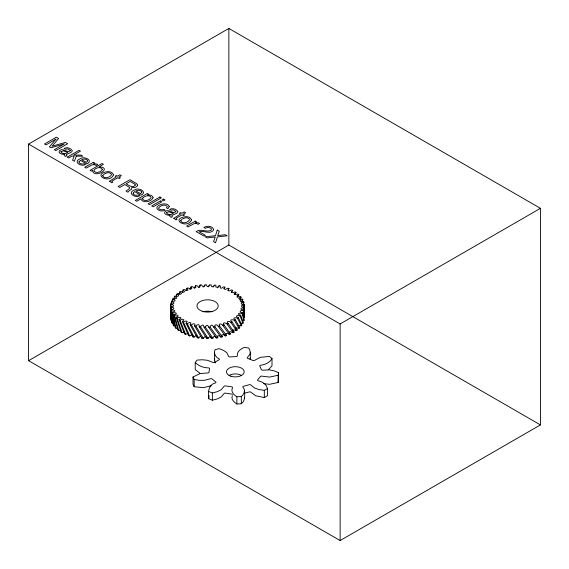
<?xml version="1.0" encoding="UTF-8"?>
<svg xmlns="http://www.w3.org/2000/svg" width="569" height="569" viewBox="0 0 569 569"><rect width="100%" height="100%" fill="white"/><g stroke="black" fill="none" stroke-linecap="round" stroke-linejoin="round"><path stroke-width="0.85" d="M206.234 337.253C204.712 334.7 203.83 339.601 202.016 338.384L194.555 325.873C196.241 323.078 192.493 323.327 191.426 325.098L190.16 324.728L190.892 322.865L189.484 322.452L187.229 323.718L186.063 323.256L187.215 321.464L185.907 320.952L183.389 322.04L182.336 321.492L183.879 319.799L182.699 319.195L179.953 320.084L179.036 319.458L180.978 318.035L180.131 317.267L176.995 317.886L176.226 317.196C180.423 315.987 177.051 314.18 174.555 315.482L173.95 314.742C178.574 313.54 175.601 312.118 172.684 312.914L172.251 312.139C176.867 311.414 174.768 309.557 171.411 310.226L171.148 309.422C175.309 309.493 174.413 306.783 170.75 307.466L170.679 306.655C174.591 307.082 174.69 304.323 170.721 304.685L170.828 303.867C174.448 304.586 175.408 302.018 171.319 301.919L171.618 301.122C174.882 301.84 177.172 300.048 172.542 299.223L173.012 298.455C175.842 299.358 178.965 297.95 174.356 296.648L175.003 295.923C177.414 297.246 180.899 295.524 176.746 294.23L177.549 293.554L180.558 294.258L181.539 293.462L179.662 292.004L180.608 291.399L183.431 292.324L184.576 291.684L183.047 290.026L184.121 289.493L186.824 290.595L188.019 290.005L186.86 288.319L188.047 287.871L190.473 289.173L191.789 288.668L191.02 286.911L192.294 286.556L194.413 288.028L195.828 287.63L195.466 285.83L196.81 285.574C197.934 286.193 198.261 288.028 199.904 286.996C200.203 286.235 199.527 284.272 201.511 284.941C204.193 289.486 203.987 284.614 206.305 284.671C207.514 289.073 209.228 284.607 211.127 284.756C210.758 287.452 213.908 287.231 214.506 285.041L215.886 285.211L215.85 287.025L217.337 287.338L219.172 285.745L220.509 286.015L220.103 287.878L221.462 288.234L223.638 286.797L224.897 287.167L224.051 288.917L225.345 289.436L227.835 288.17L229.001 288.632L227.849 290.425L229.151 290.937L231.675 289.856L232.728 290.403L231.192 292.573M243.824 315.062L244.343 307.21C240.459 307.495 240.459 304.828 244.386 305.24L244.314 304.422C240.651 305.105 239.748 302.402 243.916 302.466L243.653 301.67C240.296 302.338 238.198 300.482 242.814 299.756L242.38 298.981C239.464 299.849 236.491 298.355 241.114 297.153L240.502 296.413C237.956 297.701 234.784 295.958 238.838 294.699L238.07 294.009L234.933 294.628L234.079 293.86L236.028 292.43L235.111 291.812C233.269 293.291 229.343 292.473 232.728 290.403M232.415 394.466A1.238 0.711 0 0 0 231.419 394.047L225.694 393.165A1.238 0.711 0 0 0 224.065 393.528L221.17 397.02L217.194 398.94L212.365 400.192L208.716 398.72C207.948 392.717 208.105 384.488 215.573 382.866A1.238 0.711 0 0 0 215.594 381.856L212.201 379.054A1.238 0.711 0 0 0 210.551 378.726L204.442 380.327L199.257 380.32L194.164 379.495L193.012 377.005L200.032 373.584L207.863 372.944A1.238 0.711 0 0 0 209.008 372.176L209.527 368.769A1.238 0.711 0 0 0 208.631 367.908C203.674 367.752 198.595 366.223 195.224 362.417L197.109 360.085L202.365 359.772L207.479 360.284L213.012 362.481A1.238 0.711 0 0 0 214.733 362.318L218.923 359.9A1.238 0.711 0 0 0 219.2 358.904C215.644 357.346 213.354 353.449 215.046 349.722L219.086 348.641L223.461 350.355L226.803 352.645L228.596 356.379A1.238 0.711 0 0 0 230.096 356.891L236 356.599A1.238 0.711 0 0 0 237.316 355.938C236.604 351.386 240.907 348.953 244.357 347.36L248.667 348.029L249.499 349.43L250.324 352.247L250.324 359.473L250.104 358.193M208.716 398.72L209.108 395.668M250.324 352.247L249.926 354.373L247.337 357.488A1.238 0.711 0 0 0 247.906 358.442L252.757 360.397A1.238 0.711 0 0 0 254.507 360.383L260.389 357.332L269.45 356.429L272.003 358.534L272.003 365.76L268.575 369.615M171.034 317.815L170.664 317.737L170.992 309.828M171.212 304.557L171.319 301.919M194.555 325.873L195.892 326.151C196.753 324.195 200.167 323.875 199.171 326.684L206.824 338.619C208.787 338.605 210.011 334.288 211.64 338.491C213.965 338.327 213.325 333.761 216.391 338L217.756 337.787L217.714 335.874L219.236 335.646L220.985 337.154L222.294 336.841L221.818 334.949L223.276 334.608L225.352 335.966L226.576 335.561L219.598 326.065C218.055 323.256 221.739 323.533 222.763 325.333L229.414 334.465L230.537 333.967L229.151 332.339L230.26 331.691L233.105 332.673L234.101 332.09L228.205 323.576C225.466 321.101 229.428 320.845 230.936 322.395L236.355 330.61L237.216 329.963L232.017 321.869C228.582 319.742 232.735 318.996 234.456 320.496L239.108 328.327L239.812 327.616L235.402 319.885C231.683 318.107 235.41 316.94 237.515 318.341L238.319 317.666C234.307 316.321 237.593 314.664 240.061 315.973L240.701 315.247C236.099 313.946 239.222 312.537 242.053 313.441L242.522 312.666C238.333 312.175 240.196 309.806 243.447 310.774L243.745 309.97C239.25 309.621 240.516 307.559 244.229 308.021M244.343 307.21L244.179 314.956M272.003 358.534C269.734 362.787 264.998 364.686 260.453 365.291A1.238 0.711 0 0 0 259.834 366.23L261.363 369.537A1.238 0.711 0 0 0 262.722 370.17L269.407 369.864L274.279 370.896L278.568 372.688L278.184 375.248L269.557 377.083L261.818 376.137A1.238 0.711 0 0 0 260.289 376.628L257.785 379.722A1.238 0.711 0 0 0 258.113 380.718C262.217 381.678 266.512 384.068 267.458 388.52L264.308 390.341L259.18 389.594L254.684 388.101L250.787 384.95A1.238 0.711 0 0 0 249.066 384.758L243.703 386.202A1.238 0.711 0 0 0 242.849 387.084C245.908 390.114 244.158 394.246 241.313 396.536L236.875 396.757C233.781 394.886 230.409 391.55 232.522 387.603A1.238 0.711 0 0 0 231.419 386.82L225.694 385.938A1.238 0.711 0 0 0 224.065 386.301L221.17 389.793L217.194 391.714L212.365 392.966L208.716 391.493M244.528 390.839C244.741 395.313 245.452 400.711 241.313 403.762L236.875 403.983C234.2 402.219 230.623 399.346 232.372 395.69M170.664 317.737L170.977 311.656M171.454 303.754L171.618 301.122M196.056 335.618L194.079 337.154L192.77 336.841L192.941 335.874M215.402 362.937L214.677 361.272L214.641 358.413M172.357 300.973L172.542 299.223M243.859 308.725L244.386 305.24M263.461 383.627L269.557 384.31L278.184 382.475L278.568 372.688M173.922 299.244L174.356 296.648M243.866 306.762L244.314 304.422M170.885 314.956L171.07 314.145M242.337 320.667L243.994 320.511L244.179 319.707L242.522 312.666M176.354 295.93L176.746 294.23M222.294 336.841L214.947 326.805C214.079 324.01 217.436 324.316 218.254 326.322L225.352 335.966M243.233 304.835L243.916 302.466M178.922 294.514L179.662 292.004M192.016 334.6L189.712 335.966L188.552 335.333M243.141 303.256L243.653 301.67M182.18 292.473L183.047 290.026M241.818 302.182L242.814 299.756M185.878 290.695L186.86 288.319M240.523 323.213L242.963 323.235L243.326 322.445L240.701 315.247M189.939 289.208L191.02 286.911M239.947 299.415L241.114 297.153M199.171 326.684L200.558 326.855C200.729 325.767 203.225 324.01 203.531 325.745C204.427 329.636 205.807 324.543 207.777 325.404C209.997 331.08 210.722 321.186 213.553 326.955L220.985 337.154M194.235 288.17L195.466 285.83M188.019 333.27L185.65 334.465L184.648 333.747M198.823 287.338L200.117 285.09M237.117 297.559L238.838 294.699M203.56 286.854L204.897 284.713M208.275 286.868L209.719 284.692M234.656 294.5L236.028 292.43M213.062 287.103L214.022 285.73M238.127 325.525L241.327 325.852L241.868 325.098L238.319 317.666M217.664 287.829L219.172 285.745M227.97 290.048L229.001 288.632M223.88 288.554L224.897 287.167M184.05 331.947L181.959 332.673L181.134 331.883M180.949 330.056L178.709 330.61L178.069 329.771M190.16 324.728L197.308 337.787L198.673 338L200.288 336.329M177.585 328.1L175.956 328.327L175.508 327.445M232.408 330.454L233.532 329.814L236.355 330.61M234.456 320.496L235.402 319.885M28.578 144.085L228.866 28.45L540.422 208.325L540.422 424.915L340.134 540.55L28.578 360.675L28.578 144.085L340.134 323.96L540.422 208.325M28.578 360.675L228.866 245.04L540.422 424.915M244.471 393.222L249.066 391.984A1.238 0.711 0 0 1 250.787 392.176L255.659 395.768L264.308 397.567L267.458 395.747L267.458 388.52M235.922 327.808L239.108 328.327M230.936 322.395L232.017 321.869M172.499 323.256L172.066 322.31M230.537 333.967L224.044 324.984C221.81 322.289 225.793 322.36 227.017 324.024L228.205 323.576M222.763 325.333L224.044 324.984M170.664 316.919L171.034 316.841M244.023 317.815L244.4 316.919L243.745 309.97M218.254 326.322L219.598 326.065M213.553 326.955L214.947 326.805M175.408 325.752L173.737 325.852L173.196 325.098L171.148 309.422M170.828 303.867L170.885 319.707L171.461 320.56M193.012 377.005L193.012 384.231L194.164 386.721L203.211 387.66L210.551 385.953A1.238 0.711 0 0 1 211.177 385.882M244.023 316.841L244.4 316.919M229.414 334.465C228.062 332.865 223.951 332.993 226.576 335.561M232.422 330.639L234.101 332.09M199.755 373.086L195.224 369.644L195.224 362.417M235.694 328.861L237.216 329.963M210.167 327.182L217.756 337.787M208.752 327.225L216.391 338M227.017 324.024L233.105 332.673M205.345 327.203L213.048 338.384M203.937 327.139L211.64 338.491M200.558 326.855L208.24 338.619M206.824 338.619L206.348 337.687M195.892 326.151L203.418 338.491M191.426 325.098L198.673 338M187.229 323.718L194.079 337.154M237.515 318.341L241.327 325.852M186.063 323.256L192.77 336.841M183.389 322.04L189.712 335.966M182.336 321.492L188.481 335.561M240.061 315.973L242.963 323.235M179.953 320.084L185.65 334.465M179.036 319.458L184.527 333.967M202.016 338.384L201.753 337.424M176.995 317.886L181.959 332.673M176.226 317.196L180.963 332.09M242.053 313.441L243.994 320.511M174.555 315.482L178.709 330.61M173.95 314.742L177.848 329.963M172.684 312.914L175.956 328.327M172.251 312.139L175.245 327.616M244.464 397.631L244.528 398.065M171.411 310.226L173.737 325.852M197.308 337.787L197.258 336.82M243.447 310.774L244.4 317.737M170.75 307.466L172.101 323.235M170.679 306.655L171.738 322.445M170.721 304.685L171.07 320.511M340.134 323.96L340.134 540.55M278.184 375.248L278.184 382.475M264.308 390.341L264.308 397.567M241.313 396.536L241.313 403.762M236.875 396.757L236.875 403.983M228.866 28.45L228.866 245.04M214.513 352.766L214.513 359.992M212.365 392.966L212.365 400.192M194.164 379.495L194.164 386.721M203.105 311.769A10.619 6.131 0 0 1 212.081 311.769M229.072 375.405A8.848 5.107 0 0 1 241.583 375.405M169.263 206.618L167.919 208.667L166.511 207.849L167.25 206.746L167.044 206.17C164.619 203.958 160.486 205.437 158.772 207.827A2.518 1.451 0 0 0 159.114 208.987L161.589 209.847L163.836 209.392L165.245 210.21L163.331 210.822A4.189 2.418 0 0 1 160.657 210.864C149.412 207.607 166.667 199.762 169.263 206.618M109.611 181.177L111.709 182.827L112.854 182.165L111.844 181.511L112.143 180.985L117.783 177.734L119.163 178.531L120.344 177.841L118.964 177.044L121.375 175.657L119.91 174.811L117.499 176.198L116.332 175.522L115.144 176.212L116.311 176.888L109.611 181.177M173.858 218.268L175.963 219.926L177.108 219.264L176.098 218.61L176.397 218.083L182.037 214.826L183.41 215.623L184.598 214.94L183.218 214.143L185.629 212.749L184.164 211.903L181.753 213.297L180.579 212.621L179.399 213.304L180.565 213.98L173.858 218.268M78.956 161.902C79.219 164.071 82.391 164.306 84.084 163.751L85.506 164.576C81.111 167.108 72.441 161.71 80.25 158.73C84.006 155.643 94.027 160.65 86.773 163.986L80.449 160.33L78.956 161.902M133.118 193.176C133.374 195.338 136.546 195.572 138.239 195.018L139.668 195.843C135.266 198.375 126.595 192.976 134.405 189.996C138.16 186.909 148.182 191.917 140.934 195.252L134.604 191.597L133.118 193.176M70.229 150.472L70.186 150.949C67 153.26 62.86 147.371 59.461 150.657C57.405 153.374 62.704 154.64 64.646 154.334L64.098 154.946L64.66 155.878L65.805 156.375L66.872 155.75C63.749 154.291 72.078 153.168 72.284 150.906L72.206 150.479C70.506 148.04 66.786 146.88 64.119 148.424L65.471 149.206L67.924 148.929L70.229 150.472M175.793 211.412L175.75 211.896C172.563 214.207 168.424 208.311 165.024 211.604C162.962 214.321 168.268 215.587 170.209 215.281L169.662 215.886L170.223 216.825L171.369 217.315L172.435 216.697C169.313 215.238 177.642 214.115 177.848 211.853L177.77 211.426C176.07 208.987 172.35 207.827 169.683 209.371L171.034 210.153L173.488 209.876L175.793 211.412M102.747 175.515L102.697 175.949C104.525 179.207 110.144 177.571 111.531 174.704L111.069 173.751L109.767 172.983A2.795 1.615 0 0 0 107.498 172.777L104.447 173.837L102.747 175.515M180.778 220.566L180.722 220.992C182.549 224.257 188.168 222.621 189.555 219.748L189.1 218.795L187.791 218.034A2.795 1.615 0 0 0 185.522 217.82L182.471 218.887L180.778 220.566M137.577 185.074L137.008 186.362L135.095 187.457L131.674 187.635L131.645 189.171L128.452 191.348L127.975 192.222L126.005 191.084L129.462 188.645L129.696 187.599L124.824 184.534L119.739 187.464L118.139 186.54L129.981 179.704L136.603 183.638L137.577 185.074M102.363 169.278C101.246 172.165 95.983 173.851 93.913 170.977L93.885 170.451C95.329 167.755 100.621 166.205 102.363 169.278M92.534 170.487C94.12 179.249 113.352 167.67 99.091 166.781L103.387 164.299L101.979 163.488L90.087 170.351L91.431 171.12L92.534 170.487M113.466 174.868C109.476 184.548 91.467 174.093 107.498 171.632A5.043 2.909 0 0 1 110.791 172.137L112.491 173.097L113.466 174.868M191.49 219.918C187.507 229.599 169.491 219.136 185.522 216.675A5.043 2.909 0 0 1 188.816 217.18L190.515 218.147L191.49 219.918M61.039 151.574L60.954 152.015C62.434 154.149 65.926 153.986 67.825 152.421L63.365 150.87L61.039 151.574M166.603 212.522L166.518 212.962C167.997 215.096 171.489 214.933 173.389 213.368L168.929 211.817L166.603 212.522M87.647 160.885L86.438 162.457L81.637 159.69C83.458 158.751 86.787 158.602 87.647 160.885M141.802 192.151L140.593 193.723L135.799 190.956C137.613 190.018 140.941 189.868 141.802 192.151M135.322 184.982C133.366 188.638 128.374 185.323 126.162 183.759L130.209 181.426L134.803 184.15L135.322 184.982M213.724 229.584C210.978 235.097 203.645 230.225 199.129 231.718L205.437 235.36L204.065 236.149L196.134 231.576C200.829 228.126 206.817 233.055 211.334 229.99L211.312 228.667L209.797 227.7L207.365 227.515L205.345 228.29L203.873 227.436C206.824 225.509 212.55 225.808 213.724 229.584M153.047 197.784C151.19 201.746 144.135 203.346 141.197 199.698L141.169 198.716L136.759 201.27L135.301 200.43L147.343 193.474L148.758 194.292L147.613 194.954C149.626 194.769 152.876 195.288 153.047 197.784M217.258 230.089L215.459 235.715L205.146 236.775L207.08 237.892L215.231 236.974L213.553 241.633L215.544 242.778L217.45 236.868L227.202 235.829L225.288 234.727L217.756 235.609L219.264 231.249L217.258 230.089M76.303 156.148L74.39 161.283L72.533 160.216L74.198 156.141L71.865 156.084L68.621 157.954L67.227 157.151L79.077 150.308L80.471 151.119L73.593 155.088L80.983 155.117L82.839 156.191L76.303 156.148M142.755 198.083L142.549 199.122C144.668 201.853 149.448 200.295 150.998 197.699L150.984 197.173C148.986 194.434 144.697 196.021 142.755 198.083M55.954 139.106L49.368 146.838L50.954 147.755L64.325 143.936L54.304 149.69L55.826 150.565L67.675 143.729L65.399 142.414L52.007 146.247L58.614 138.502L56.317 137.172L44.474 144.014L46.004 144.896L55.954 139.106M93.38 162.279L84.745 167.265L86.196 168.097L92.178 164.818L94.625 164.74L96.204 165.494L97.733 164.612L96.339 163.943L93.266 163.936L94.76 163.068L93.38 162.279M159.932 196.995L148.082 203.83L149.54 204.669L161.383 197.827L159.932 196.995M160.309 200.964L151.717 205.928L153.189 206.782L161.788 201.817L160.309 200.964M163.559 199.086L161.916 200.039L163.388 200.885L165.038 199.939L163.559 199.086M195.274 221.106L186.639 226.092L188.09 226.924L194.072 223.645L196.518 223.567L198.097 224.328L199.627 223.439L198.232 222.771L195.16 222.763L196.654 221.903L195.274 221.106M202.279 311.25A10.619 6.131 0 0 0 218.212 305.937A10.619 6.131 0 0 0 202.279 300.631A10.619 6.131 0 0 0 202.279 311.25M230.9 376.216A8.848 5.107 0 0 0 244.179 371.792A8.848 5.107 0 0 0 230.9 367.368A8.848 5.107 0 0 0 230.9 376.216"/></g></svg>
